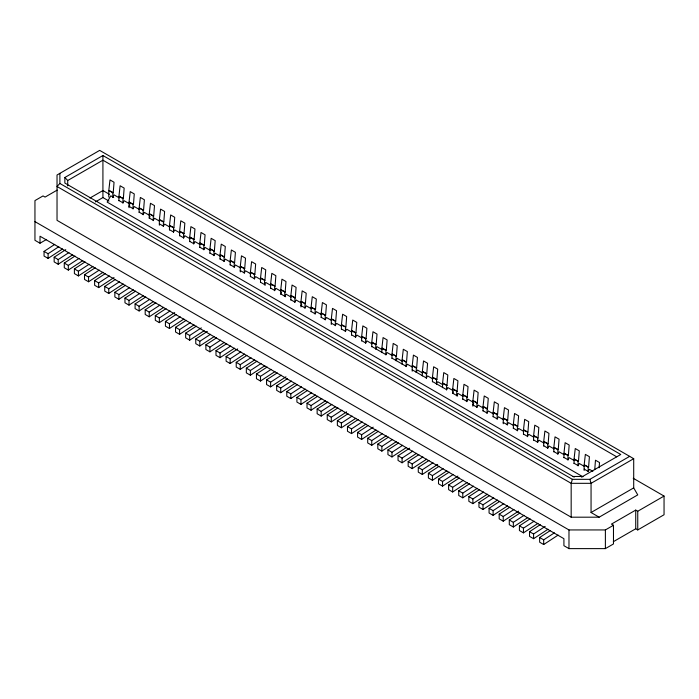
<?xml version="1.0" encoding="UTF-8"?>
<svg xmlns="http://www.w3.org/2000/svg" width="699" height="699" viewBox="0 0 699 699"><rect width="100%" height="100%" fill="white"/><g stroke="black" fill="none" stroke-linecap="round" stroke-linejoin="round"><path stroke-width="1.05" d="M108.782 190.67L109.996 179.923L114.042 182.256L113.229 192.775L108.782 190.67L108.782 197.083M118.9 196.506L120.114 185.759L124.16 188.101L123.339 198.612L118.9 196.506L118.9 200.788M129.009 202.352L130.224 191.605L134.269 193.938L133.457 204.458L129.009 202.352L129.009 207.69M139.127 208.188L140.342 197.441L144.387 199.774L143.566 210.294L139.127 208.188L139.127 212.461M149.237 214.025L150.451 203.278L154.496 205.62L153.684 216.131L149.237 214.025L149.237 218.306M159.355 219.87L160.569 209.123L164.615 211.456L163.802 221.976L159.355 219.87L159.355 225.209M169.464 225.707L170.678 214.96L174.724 217.293L173.911 227.813L169.464 225.707L169.464 229.98M179.582 231.544L180.796 220.797L184.842 223.138L184.029 233.649L179.582 231.544L179.582 235.825M189.7 237.38L190.914 226.642L194.96 228.975L194.139 239.486L189.7 237.38L189.7 241.662M199.809 243.226L201.024 232.479L205.069 234.812L204.257 245.332L199.809 243.226L199.809 247.498M209.927 249.062L211.142 238.315L215.187 240.648L214.366 251.168L209.927 249.062L209.927 253.344M220.036 254.899L221.251 244.152L225.296 246.494L224.484 257.005L220.036 254.899L220.036 259.18M230.154 260.744L231.369 249.997L235.414 252.33L234.593 262.85L230.154 260.744L230.154 265.017M240.264 266.581L241.478 255.834L245.524 258.167L244.711 268.687L240.264 266.581L240.264 271.928M250.382 272.418L251.596 261.671L255.642 264.012L254.829 274.524L250.382 272.418L250.382 276.699M260.5 278.263L261.706 267.516L265.751 269.849L264.938 280.369L260.5 278.263L260.5 282.536M270.609 284.1L271.824 273.353L275.869 275.686L275.057 286.206L270.609 284.1L270.609 288.372M280.727 289.936L281.942 279.189L285.987 281.531L285.166 292.042L280.727 289.936L280.727 294.218M290.836 295.782L292.051 285.035L296.096 287.368L295.284 297.888L290.836 295.782L290.836 300.054M300.954 301.618L302.169 290.871L306.214 293.204L305.393 303.724L300.954 301.618L300.954 306.966M311.064 307.455L312.278 296.708L316.324 299.05L315.511 309.561L311.064 307.455L311.064 311.737M321.182 313.292L322.396 302.553L326.442 304.886L325.62 315.398L321.182 313.292L321.182 317.573M331.291 319.137L332.506 308.39L336.551 310.723L335.738 321.243L331.291 319.137L331.291 324.485M341.409 324.974L342.624 314.227L346.669 316.56L345.856 327.08L341.409 324.974L341.409 329.255M351.527 330.81L352.733 320.063L356.778 322.405L355.966 332.916L351.527 330.81L351.527 335.092M361.636 336.656L362.851 325.909L366.896 328.242L366.084 338.762L361.636 336.656L361.636 340.929M371.754 342.493L372.969 331.745L377.014 334.078L376.193 344.598L371.754 342.493L371.754 346.774M381.864 348.329L383.078 337.582L387.124 339.924L386.311 350.435L381.864 348.329L381.864 352.611M391.982 354.175L393.196 343.427L397.242 345.76L396.42 356.28L391.982 354.175L391.982 358.447M402.091 360.011L403.306 349.264L407.351 351.597L406.538 362.117L402.091 360.011L402.091 364.284M412.209 365.848L413.424 355.101L417.469 357.442L416.648 367.954L412.209 365.848L412.209 371.195M422.318 371.693L423.533 360.946L427.578 363.279L426.766 373.799L422.318 371.693L422.318 375.966M432.436 377.53L433.651 366.783L437.696 369.116L436.884 379.636L432.436 377.53L432.436 381.803M442.554 383.367L443.76 372.619L447.806 374.961L446.993 385.472L442.554 383.367L442.554 387.648M452.664 389.212L453.878 378.465L457.924 380.798L457.111 391.318L452.664 389.212L452.664 393.485M462.782 395.049L463.996 384.301L468.042 386.634L467.22 397.154L462.782 395.049L462.782 399.321M472.891 400.885L474.105 390.138L478.151 392.471L477.338 402.991L472.891 400.885L472.891 406.233M483.009 406.722L484.224 395.975L488.269 398.316L487.448 408.828L483.009 406.722L483.009 411.003M493.118 412.567L494.333 401.82L498.378 404.153L497.566 414.673L493.118 412.567L493.118 416.84M503.236 418.404L504.451 407.657L508.496 409.99L507.675 420.51L503.236 418.404L503.236 423.751M513.346 424.241L514.56 413.493L518.606 415.835L517.793 426.346L513.346 424.241L513.346 428.522M523.464 430.086L524.678 419.339L528.724 421.672L527.911 432.192L523.464 430.086L523.464 434.359M533.582 435.923L534.787 425.175L538.833 427.508L538.02 438.028L533.582 435.923L533.582 440.195M543.691 441.759L544.905 431.012L548.951 433.354L548.138 443.865L543.691 441.759L543.691 446.041M553.809 447.605L555.023 436.858L559.069 439.19L558.248 449.71L553.809 447.605L553.809 451.877M563.918 453.441L565.133 442.694L569.178 445.027L568.366 455.547L563.918 453.441L563.918 457.714M574.036 459.278L575.251 448.531L579.296 450.872L578.475 461.384L574.036 459.278L574.036 463.559M584.146 465.123L585.36 454.376L589.406 456.709L588.593 467.229L584.146 465.123L584.146 470.462M594.744 469.676L595.478 460.213L599.524 462.546L599.113 467.806M629.659 456.36L589.869 479.331L572.359 479.331L571.17 483.324L571.17 517.19L599.148 517.19L637.75 494.901L633.705 487.893L633.705 458.693L99.677 150.381L57.03 175.003L57.03 220.351L571.17 517.19M112.827 196.978L114.042 194.872L119.241 197.878M129.822 204.921L129.009 206.319L133.055 208.652L134.269 206.555L139.477 209.56M150.049 216.594L149.237 218.001L153.282 220.334L154.496 218.228L159.704 221.233M264.545 284.563L265.751 282.466L270.959 285.472M281.531 292.505L280.727 293.912L285.681 296.769M284.773 296.245L285.987 294.139L291.186 297.145M301.758 304.187L300.954 305.585L305 307.927L306.214 305.821L311.413 308.827M375.8 348.801L377.014 346.695L382.213 349.701M396.027 360.474L397.242 358.377L402.441 361.383M416.255 372.156L417.469 370.051L422.668 373.056M436.482 383.838L437.696 381.733L442.895 384.738M453.476 391.781L452.664 393.179L457.618 396.036M456.709 395.512L457.924 393.415L463.122 396.412M473.704 403.454L472.891 404.861L476.936 407.194L478.151 405.088L483.35 408.094M59.887 173.352L59.887 183.461L57.03 186.484L571.17 483.324L591.057 483.324L633.705 458.693M62.543 248.958L48.1 258.403L44.054 256.07L44.054 251.387L54.749 244.388M48.1 258.403L48.1 253.728L58.795 246.73M72.661 254.794L58.209 264.248L54.164 261.907L54.164 257.232L65.75 249.648M58.209 264.248L58.209 259.565L68.904 252.566M82.77 260.631L68.327 270.085L64.282 267.752L64.282 263.069L74.976 256.07M68.327 270.085L68.327 265.402L79.022 258.403M92.888 266.476L78.437 275.922L74.391 273.589L74.391 268.905L85.086 261.907M78.437 275.922L78.437 271.247L89.131 264.248M102.998 272.313L88.555 281.767L84.509 279.425L84.509 274.742L95.204 267.752M88.555 281.767L88.555 277.084L99.249 270.085M114.016 277.564L98.673 287.604L94.627 285.271L94.627 280.587L105.322 273.589M98.673 287.604L98.673 282.92L109.367 275.922M123.234 283.986L108.782 293.44L104.736 291.107L104.736 286.424L115.431 279.425M108.782 293.44L108.782 288.757L119.477 281.767M133.343 289.832L118.9 299.286L114.854 296.944L114.854 292.261L125.549 285.271M118.9 299.286L118.9 294.602L129.595 287.604M143.461 295.668L129.009 305.122L124.964 302.789L124.964 298.106L135.658 291.107M129.009 305.122L129.009 300.439L139.704 293.44M153.57 301.505L139.127 310.959L135.082 308.626L135.082 303.943L145.776 296.944M139.127 310.959L139.127 306.276L149.822 299.277M163.688 307.35L149.237 316.804L145.191 314.463L145.191 309.779L155.886 302.781M149.237 316.804L149.237 312.121L159.931 305.122M174.706 312.593L159.355 322.641L155.309 320.308L155.309 315.625L166.004 308.626M159.355 322.641L159.355 317.958L170.049 310.959M183.916 319.024L169.464 328.478L165.418 326.145L165.418 321.461L176.113 314.463M169.464 328.478L169.464 323.794L180.159 316.796M194.025 324.869L179.582 334.314L175.536 331.981L175.536 327.298L186.231 320.299M179.582 334.314L179.582 329.64L190.277 322.641M204.143 330.706L189.7 340.16L185.654 337.818L185.654 333.143L196.349 326.145M189.7 340.16L189.7 335.476L201.286 327.892M214.261 336.542L199.809 345.996L195.764 343.663L195.764 338.98L207.35 331.396M199.809 345.996L199.809 341.313L210.504 334.314M224.37 342.388L209.927 351.833L205.882 349.5L205.882 344.817L216.576 337.818M209.927 351.833L209.927 347.158L220.622 340.16M234.488 348.224L220.036 357.678L215.991 355.337L215.991 350.662L226.686 343.663M220.036 357.678L220.036 352.995L230.731 345.996M244.598 354.061L230.154 363.515L226.109 361.182L226.109 356.499L237.695 348.915M230.154 363.515L230.154 358.832L240.849 351.833M254.716 359.898L240.264 369.352L236.218 367.019L236.218 362.335L246.913 355.337M240.264 369.352L240.264 364.668L250.958 357.678M264.825 365.743L250.382 375.197L246.336 372.855L246.336 368.172L257.031 361.182M250.382 375.197L250.382 370.514L261.077 363.515M274.943 371.58L260.5 381.034L256.446 378.701L256.446 374.017L267.14 367.019M260.5 381.034L260.5 376.35L271.186 369.352M285.961 376.831L270.609 386.87L266.564 384.537L266.564 379.854L277.258 372.855M270.609 386.87L270.609 382.187L281.304 375.197M295.17 383.262L280.727 392.716L276.682 390.374L276.682 385.691L287.376 378.692M280.727 392.716L280.727 388.032L291.422 381.034M305.288 389.098L290.836 398.552L286.791 396.219L286.791 391.536L297.486 384.537M290.836 398.552L290.836 393.869L301.531 386.87M315.398 394.935L300.954 404.389L296.909 402.056L296.909 397.373L307.604 390.374M300.954 404.389L300.954 399.706L311.649 392.707M325.516 400.78L311.064 410.226L307.018 407.893L307.018 403.209L317.713 396.211M311.064 410.226L311.064 405.551L321.758 398.552M335.625 406.617L321.182 416.071L317.136 413.729L317.136 409.055L327.831 402.056M321.182 416.071L321.182 411.388L331.876 404.389M346.643 411.868L331.291 421.908L327.246 419.575L327.246 414.891L337.94 407.893M331.291 421.908L331.291 417.224L341.986 410.226M355.852 418.299L341.409 427.744L337.364 425.411L337.364 420.728L348.058 413.729M341.409 427.744L341.409 423.07L352.104 416.071M365.97 424.136L351.527 433.59L347.473 431.248L347.473 426.573L358.168 419.575M351.527 433.59L351.527 428.906L362.213 421.908M376.079 429.972L361.636 439.426L357.591 437.093L357.591 432.41L368.286 425.411M361.636 439.426L361.636 434.743L373.222 427.168M386.197 435.809L371.754 445.263L367.709 442.93L367.709 438.247L378.404 431.248M371.754 445.263L371.754 440.58L382.449 433.59M396.316 441.654L381.864 451.108L377.818 448.767L377.818 444.083L388.513 437.093M381.864 451.108L381.864 446.425L392.558 439.426M406.425 447.491L391.982 456.945L387.936 454.612L387.936 449.929L398.631 442.93M391.982 456.945L391.982 452.262L402.676 445.263M416.543 453.328L402.091 462.782L398.046 460.449L398.046 455.765L409.631 448.181M402.091 462.782L402.091 458.098L412.786 451.108M426.652 459.173L412.209 468.627L408.164 466.285L408.164 461.602L418.858 454.612M412.209 468.627L412.209 463.944L422.904 456.945M437.67 464.416L422.318 474.464L418.273 472.131L418.273 467.448L428.968 460.449M422.318 474.464L422.318 469.78L433.013 462.782M446.879 470.846L432.436 480.3L428.391 477.967L428.391 473.284L439.086 466.285M432.436 480.3L432.436 475.617L443.131 468.618M457.897 476.098L442.554 486.137L438.5 483.804L438.5 479.121L449.195 472.122M442.554 486.137L442.554 481.462L453.24 474.464M467.107 482.528L452.664 491.982L448.618 489.641L448.618 484.966L459.313 477.967M452.664 491.982L452.664 487.299L463.358 480.3M477.225 488.365L462.782 497.819L458.736 495.486L458.736 490.803L469.431 483.804M462.782 497.819L462.782 493.136L473.476 486.137M487.343 494.21L472.891 503.656L468.846 501.323L468.846 496.639L479.54 489.641M472.891 503.656L472.891 498.981L483.586 491.982M497.452 500.047L483.009 509.501L478.964 507.159L478.964 502.485L489.658 495.486M483.009 509.501L483.009 504.818L493.704 497.819M507.57 505.884L493.118 515.338L489.073 513.005L489.073 508.322L499.768 501.323M493.118 515.338L493.118 510.654L503.813 503.656M518.588 511.135L503.236 521.174L499.191 518.841L499.191 514.158L509.886 507.159M503.236 521.174L503.236 516.491L513.931 509.501M527.797 517.566L513.346 527.02L509.3 524.678L509.3 519.995L519.995 513.005M513.346 527.02L513.346 522.336L524.04 515.338M537.907 523.402L523.464 532.856L519.418 530.524L519.418 525.84L530.113 518.841M523.464 532.856L523.464 528.173L534.158 521.174M548.025 529.239L533.582 538.693L529.536 536.36L529.536 531.677L540.222 524.678M533.582 538.693L533.582 534.01L545.159 526.434M558.134 535.085L543.691 544.538L539.645 542.197L539.645 537.514L550.34 530.524M543.691 544.538L543.691 539.855L554.386 532.856M574.237 477.146L64.858 183.059L64.858 177.485L102.919 155.519L620.764 454.49L581.516 477.146M67.716 185.934L67.716 180.508L102.919 160.185L616.719 456.823M57.204 190.084L45.068 197.092L43.041 195.921L34.95 200.596L34.95 240.307L40.009 243.226L46.571 239.434M89.953 198.035L102.919 190.556L109.411 194.296M95.422 201.889L102.919 197.564L108.983 201.067M589.869 479.331L591.057 483.324L591.057 512.516L633.705 487.893M613.32 541.708L635.732 528.767L637.75 529.938L664.05 514.752L664.05 496.072L637.75 511.249L635.732 510.087L611.459 524.093L613.477 525.264L613.477 543.953L605.386 548.619L568.977 548.619L563.918 545.701L563.918 538.693L40.009 236.218L40.009 243.226M34.95 221.618L568.977 529.938L605.386 529.938L613.477 525.264M573.049 476.465L582.704 476.465M633.224 478.273L664.05 496.072M109.184 190.443L113.229 192.775M119.293 196.279L123.339 198.612M129.411 202.116L133.457 204.458M139.52 207.961L143.566 210.294M149.638 213.798L153.684 216.131M159.756 219.635L163.802 221.976M169.866 225.48L173.911 227.813M179.984 231.317L184.029 233.649M190.093 237.153L194.139 239.486M200.211 242.99L204.257 245.332M210.32 248.835L214.366 251.168M220.438 254.672L224.484 257.005M230.548 260.509L234.593 262.85M240.666 266.354L244.711 268.687M250.784 272.191L254.829 274.524M260.893 278.027L264.938 280.369M271.011 283.873L275.057 286.206M281.12 289.709L285.166 292.042M291.238 295.546L295.284 297.888M301.348 301.391L305.393 303.724M311.466 307.228L315.511 309.561M321.575 313.065L325.62 315.398M331.693 318.901L335.738 321.243M341.811 324.747L345.856 327.08M351.92 330.583L355.966 332.916M362.038 336.42L366.084 338.762M372.148 342.265L376.193 344.598M382.266 348.102L386.311 350.435M392.375 353.939L396.42 356.28M402.493 359.784L406.538 362.117M412.602 365.621L416.648 367.954M422.72 371.457L426.766 373.799M432.838 377.303L436.884 379.636M442.948 383.139L446.993 385.472M453.066 388.976L457.111 391.318M463.175 394.813L467.22 397.154M473.293 400.658L477.338 402.991M483.402 406.495L487.448 408.828M493.52 412.331L497.566 414.673M503.63 418.177L507.675 420.51M513.748 424.013L517.793 426.346M523.866 429.85L527.911 432.192M533.975 435.695L538.02 438.028M544.093 441.532L548.138 443.865M554.202 447.369L558.248 449.71M564.32 453.214L568.366 455.547M574.429 459.051L578.475 461.384M584.547 464.887L588.593 467.229M129.359 203.715L124.16 200.709L122.945 202.815L118.9 200.482M149.586 215.397L144.387 212.391L143.173 214.497L139.127 212.155M169.813 227.07L164.615 224.073L163.4 226.17L159.355 223.837M179.931 232.916L174.724 229.91L173.518 232.016L169.464 229.674M190.041 238.752L184.842 235.746L183.627 237.852L179.582 235.519M200.159 244.589L194.96 241.592L193.745 243.689L189.7 241.356M210.268 250.434L205.069 247.429L203.855 249.534L199.809 247.193M220.386 256.271L215.187 253.265L213.973 255.371L209.927 253.038M230.504 262.108L225.296 259.111L224.082 261.208L220.036 258.875M240.613 267.953L235.414 264.947L234.2 267.044L230.154 264.711M250.731 273.79L245.524 270.784L244.309 272.89L240.264 270.548M260.841 279.626L255.642 276.629L254.427 278.726L250.382 276.393M281.068 291.308L275.869 288.303L274.655 290.408L270.609 288.067M301.295 302.982L296.096 299.985L294.882 302.082L290.836 299.749M321.531 314.664L316.324 311.658L315.109 313.764L311.064 311.431M331.641 320.5L326.442 317.503L325.227 319.6L321.182 317.267M341.759 326.346L336.551 323.34L335.337 325.446L331.291 323.104M351.868 332.182L346.669 329.177L345.455 331.282L341.409 328.949M361.986 338.019L356.778 335.022L355.573 337.119L351.527 334.786M372.095 343.864L366.896 340.859L365.682 342.964L361.636 340.623M392.322 355.538L387.124 352.541L385.909 354.638L371.754 346.459M412.559 367.22L407.351 364.214L406.136 366.32L391.982 358.141M432.786 378.893L427.578 375.896L426.364 377.993L412.209 369.823M453.013 390.575L447.806 387.569L446.6 389.675L432.436 381.497M473.24 402.257L468.042 399.251L466.827 401.357L462.782 399.015M493.468 413.93L488.269 410.933L487.054 413.03L483.009 410.697M503.586 419.776L498.378 416.77L497.164 418.876L493.118 416.534M513.695 425.612L508.496 422.607L507.282 424.712L503.236 422.379M523.813 431.449L518.606 428.452L517.391 430.549L513.346 428.216M533.922 437.294L528.724 434.289L527.509 436.386L523.464 434.053M544.04 443.131L538.833 440.125L537.627 442.231L533.582 439.889M554.15 448.968L548.951 445.962L547.736 448.068L543.691 445.735M564.268 454.804L559.069 451.807L557.854 453.904L553.809 451.571M574.377 460.65L569.178 457.644L567.964 459.75L563.918 457.408M584.495 466.486L579.296 463.481L578.082 465.586L574.036 463.254M592.874 471.327L589.406 469.326L588.191 471.423L584.146 469.09M113.736 197.502L110.809 195.807L107.165 202.116L582.896 476.779M260.5 282.23L265.454 285.096M59.887 183.461L572.359 479.331M591.057 512.516L599.148 517.19M44.054 251.387L48.1 253.728M54.164 257.232L58.209 259.565M64.282 263.069L68.327 265.402M74.391 268.905L78.437 271.247M84.509 274.742L88.555 277.084M94.627 280.587L98.673 282.92M104.736 286.424L108.782 288.757M114.854 292.261L118.9 294.602M124.964 298.106L129.009 300.439M135.082 303.943L139.127 306.276M145.191 309.779L149.237 312.121M155.309 315.625L159.355 317.958M165.418 321.461L169.464 323.794M175.536 327.298L179.582 329.64M185.654 333.143L189.7 335.476M195.764 338.98L199.809 341.313M205.882 344.817L209.927 347.158M215.991 350.662L220.036 352.995M226.109 356.499L230.154 358.832M236.218 362.335L240.264 364.668M246.336 368.172L250.382 370.514M256.446 374.017L260.5 376.35M266.564 379.854L270.609 382.187M276.682 385.691L280.727 388.032M286.791 391.536L290.836 393.869M296.909 397.373L300.954 399.706M307.018 403.209L311.064 405.551M317.136 409.055L321.182 411.388M327.246 414.891L331.291 417.224M337.364 420.728L341.409 423.07M347.473 426.573L351.527 428.906M357.591 432.41L361.636 434.743M367.709 438.247L371.754 440.58M377.818 444.083L381.864 446.425M387.936 449.929L391.982 452.262M398.046 455.765L402.091 458.098M408.164 461.602L412.209 463.944M418.273 467.448L422.318 469.78M428.391 473.284L432.436 475.617M438.5 479.121L442.554 481.462M448.618 484.966L452.664 487.299M458.736 490.803L462.782 493.136M468.846 496.639L472.891 498.981M478.964 502.485L483.009 504.818M489.073 508.322L493.118 510.654M499.191 514.158L503.236 516.491M509.3 519.995L513.346 522.336M519.418 525.84L523.464 528.173M529.536 531.677L533.582 534.01M539.645 537.514L543.691 539.855M64.858 177.485L67.716 180.508M637.75 511.249L637.75 529.938M635.732 510.087L635.732 528.767M605.386 529.938L605.386 548.619M588.191 467.456L588.191 471.729M578.082 461.62L578.082 465.892M568.977 529.938L568.977 548.619M567.964 455.774L567.964 460.056M557.854 449.938L557.854 454.21M547.736 444.101L547.736 448.374M537.627 438.256L537.627 442.537M527.509 432.419L527.509 436.692M517.391 426.582L517.391 430.855M507.282 420.737L507.282 425.018M497.164 414.9L497.164 419.182M487.054 409.064L487.054 413.336M476.936 403.218L476.936 407.5M466.827 397.382L466.827 401.663M456.709 391.545L456.709 395.817M446.6 385.708L446.6 389.981M436.482 379.863L436.482 384.144M426.364 374.026L426.364 378.299M416.255 368.19L416.255 372.462M406.136 362.344L406.136 366.626M396.027 356.507L396.027 360.78M385.909 350.671L385.909 354.943M375.8 344.825L375.8 349.107M365.682 338.989L365.682 343.27M355.573 333.152L355.573 337.425M345.455 327.307L345.455 331.588M335.337 321.47L335.337 325.751M325.227 315.633L325.227 319.906M315.109 309.797L315.109 314.069M305 303.951L305 308.233M294.882 298.115L294.882 302.387M284.773 292.278L284.773 296.551M274.655 286.433L274.655 290.714M264.545 280.596L264.545 284.869M254.427 274.759L254.427 279.032M244.309 268.914L244.309 273.195M234.2 263.077L234.2 267.359M224.082 257.241L224.082 261.513M213.973 251.395L213.973 255.677M203.855 245.559L203.855 249.84M193.745 239.722L193.745 243.995M183.627 233.877L183.627 238.158M173.518 228.04L173.518 232.321M163.4 222.203L163.4 226.476M153.282 216.367L153.282 220.639M143.173 210.521L143.173 214.803M133.055 204.685L133.055 208.957M122.945 198.848L122.945 203.121M112.827 193.003L112.827 197.284M102.919 155.519L102.919 197.564"/></g></svg>
